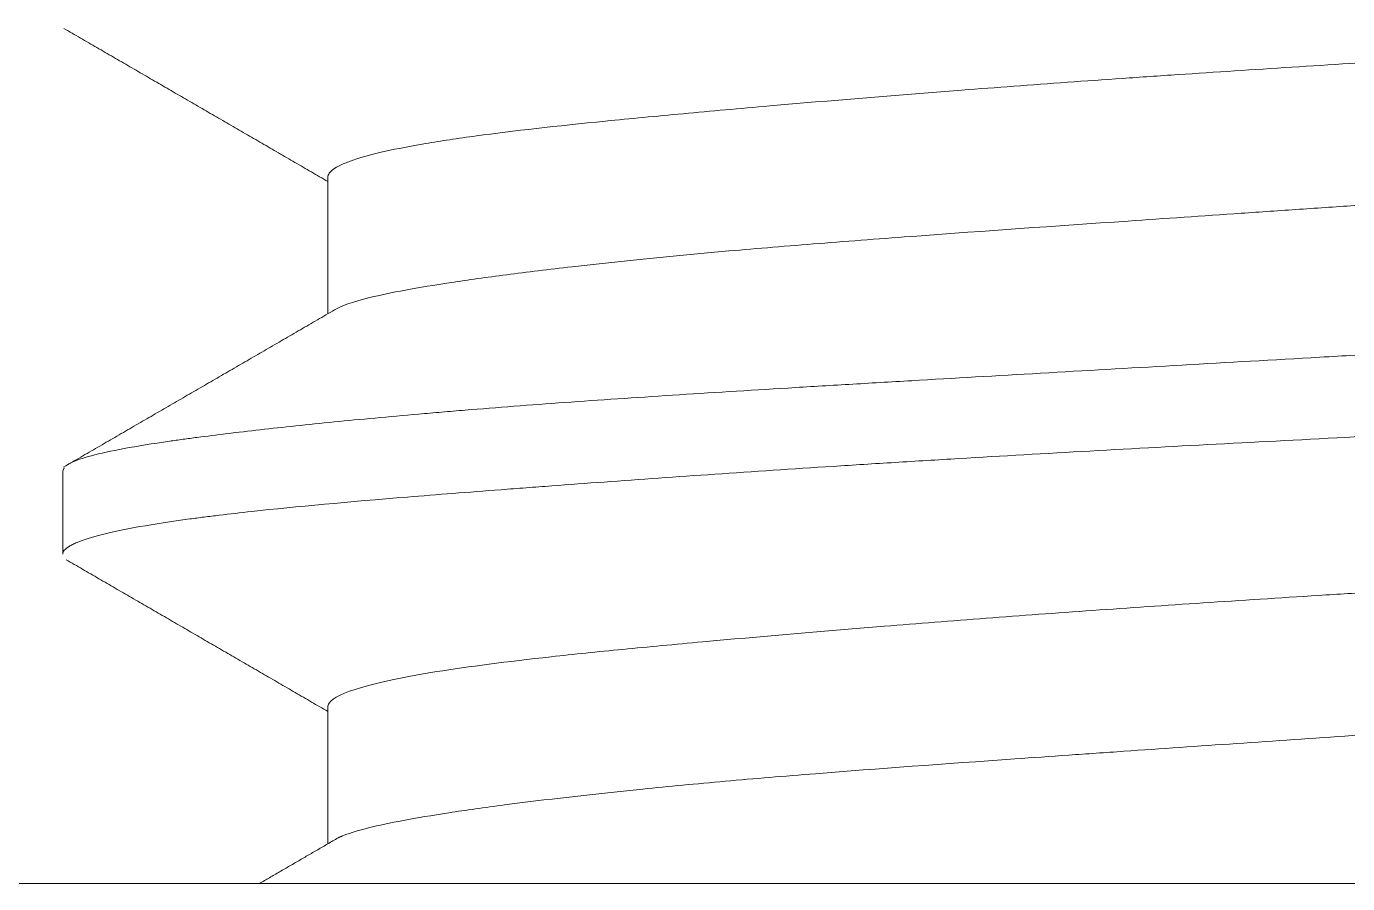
# Model space of a CAD drawing. Extents: x 8168 to 8762, y -18192 to -17772.
# Drawn here: x 8514.462 to 8516.954, y -18082.441 to -18080.823 of the extents above; entities that cross this region are included whole.
import ezdxf

# ---------------------------------------------------------------- set-up
doc = ezdxf.new("R2010")
doc.units = 0
doc.header["$MEASUREMENT"] = 0
doc.linetypes.add('HIDDEN2', pattern=[4.762499999999999, 3.175, -1.5875])
doc.layers.add('1', color=4, linetype='HIDDEN2')

msp = doc.modelspace()

# ---------------------------------------------------------------- linework, layer by layer
at = {"layer": '1', "color": 7, "linetype": 'Continuous', "lineweight": 18}
for p, q in [((8515.03029261833, -18081.10684874003, 1.042051619917939e-09), (8515.03029261833, -18081.36542913627, 1.042051619917939e-09)), ((8514.530291572273, -18081.6624104088, 1.042051619917939e-09), (8514.532759188274, -18081.65604706659, 1.042051619917939e-09)), ((8514.53029261833, -18081.66272573922, 1.042051619917939e-09), (8514.53029261833, -18081.81814668809, 1.042051619917939e-09)), ((8515.03029261833, -18082.10748423229, 1.042051619917939e-09), (8515.03029261833, -18082.36559318299, 1.042051619917939e-09)), ((8501.030292708285, -18082.44067204912, 1.042051619917939e-09), (8556.030292601143, -18082.44067204912, 1.042051619917939e-09))]:
    msp.add_line(p, q, dxfattribs=at)
for points, knots in [([(8520.017164830297, -18080.62358330482, 1.042051619917939e-09), (8520.015436756534, -18080.6246199135, 1.042051619917939e-09), (8520.01353941551, -18080.62565372232, 1.042051619917939e-09), (8519.993026020305, -18080.63590045243, 1.042051619917939e-09), (8519.961224360373, -18080.6449781917, 1.042051619917939e-09), (8519.904215803044, -18080.65675173583, 1.042051619917939e-09), (8519.891934793262, -18080.65912761755, 1.042051619917939e-09), (8519.865884728137, -18080.66388061452, 1.042051619917939e-09), (8519.852087723091, -18080.66626380404, 1.042051619917939e-09), (8519.808418019436, -18080.67344339197, 1.042051619917939e-09), (8519.744124509556, -18080.68309857453, 1.042051619917939e-09), (8519.66786078429, -18080.6929652289, 1.042051619917939e-09), (8519.606123923606, -18080.70043399065, 1.042051619917939e-09), (8519.574118988285, -18080.70418514096, 1.042051619917939e-09), (8519.540383408834, -18080.70795550539, 1.042051619917939e-09), (8519.517504341204, -18080.71047240648, 1.042051619917939e-09), (8519.505855458647, -18080.71173411425, 1.042051619917939e-09), (8519.446884611589, -18080.71802131982, 1.042051619917939e-09), (8519.397320328077, -18080.72299237221, 1.042051619917939e-09), (8519.293558789188, -18080.732733943, 1.042051619917939e-09), (8519.239360145506, -18080.73748381338, 1.042051619917939e-09), (8519.12635978824, -18080.74684978857, 1.042051619917939e-09), (8519.067558577115, -18080.75147461761, 1.042051619917939e-09), (8518.97584727513, -18080.75843536389, 1.042051619917939e-09), (8518.944691041626, -18080.760759372, 1.042051619917939e-09), (8518.89706227834, -18080.76426345256, 1.042051619917939e-09), (8518.88102055699, -18080.76543565448, 1.042051619917939e-09), (8518.848792747789, -18080.76777664327, 1.042051619917939e-09), (8518.832591805833, -18080.76894653862, 1.042051619917939e-09), (8518.68600827889, -18080.77947794729, 1.042051619917939e-09), (8518.550246090581, -18080.78888124545, 1.042051619917939e-09), (8518.338626123146, -18080.80343866877, 1.042051619917939e-09), (8518.248778811163, -18080.80959266221, 1.042051619917939e-09), (8518.15678910004, -18080.8158650736, 1.042051619917939e-09), (8518.119819430807, -18080.81838299828, 1.042051619917939e-09), (8518.101238385374, -18080.81964715034, 1.042051619917939e-09), (8518.045519118814, -18080.82343323979, 1.042051619917939e-09), (8518.008313486202, -18080.82595510664, 1.042051619917939e-09), (8517.82199254134, -18080.83854020379, 1.042051619917939e-09), (8517.672007353229, -18080.8485506778, 1.042051619917939e-09), (8517.445617759242, -18080.86297323412, 1.042051619917939e-09), (8517.369917889006, -18080.86768248718, 1.042051619917939e-09), (8517.25600977938, -18080.87472166224, 1.042051619917939e-09), (8517.218118723376, -18080.87705536943, 1.042051619917939e-09), (8517.142939207828, -18080.88168922974, 1.042051619917939e-09), (8517.105581699318, -18080.88399364605, 1.042051619917939e-09), (8516.919941152184, -18080.89549660727, 1.042051619917939e-09), (8516.775072749057, -18080.90465906418, 1.042051619917939e-09), (8516.59858281667, -18080.91653406534, 1.042051619917939e-09), (8516.56351626312, -18080.91892886046, 1.042051619917939e-09), (8516.493853875962, -18080.92376470314, 1.042051619917939e-09), (8516.459173450481, -18080.9262119303, 1.042051619917939e-09), (8516.356743716815, -18080.93356543054, 1.042051619917939e-09), (8516.29046557736, -18080.9384933455, 1.042051619917939e-09), (8516.09748396431, -18080.95334709134, 1.042051619917939e-09), (8515.976586678722, -18080.96336068031, 1.042051619917939e-09), (8515.83530871216, -18080.97571722138, 1.042051619917939e-09), (8515.807549049454, -18080.97817909087, 1.042051619917939e-09), (8515.753040974585, -18080.98307072211, 1.042051619917939e-09), (8515.726465262844, -18080.98548259529, 1.042051619917939e-09), (8515.648910435048, -18080.99262815963, 1.042051619917939e-09), (8515.600021917924, -18080.99728242576, 1.042051619917939e-09), (8515.461629690079, -18081.01115526306, 1.042051619917939e-09), (8515.38033224298, -18081.02029766205, 1.042051619917939e-09), (8515.29285276594, -18081.03216465225, 1.042051619917939e-09), (8515.276041289306, -18081.03456366064, 1.042051619917939e-09), (8515.244176364247, -18081.03936609891, 1.042051619917939e-09), (8515.229085638246, -18081.041774121, 1.042051619917939e-09), (8515.186296302525, -18081.04902743958, 1.042051619917939e-09), (8515.135854772469, -18081.05877889268, 1.042051619917939e-09), (8515.098435405622, -18081.06872577344, 1.042051619917939e-09), (8515.075299650123, -18081.07624409082, 1.042051619917939e-09), (8515.068410429838, -18081.07875960595, 1.042051619917939e-09), (8515.056300506083, -18081.08380341218, 1.042051619917939e-09), (8515.051076539554, -18081.08633359934, 1.042051619917939e-09), (8515.03797914119, -18081.09391873804, 1.042051619917939e-09), (8515.032777637633, -18081.09890614477, 1.042051619917939e-09), (8515.03043492844, -18081.1053016884, 1.042051619917939e-09), (8515.030210469577, -18081.10680982425, 1.042051619917939e-09), (8515.030317943496, -18081.10830682929, 1.042051619917939e-09)], [0, 0, 0, 0, 0.006678500259801012, 0.006678500259801012, 0.06631584399865437, 0.06631584399865437, 0.08122517993336771, 0.08122517993336771, 0.09613451586808104, 0.09613451586808104, 0.1259531877375077, 0.1557718596069344, 0.1557718596069344, 0.1706811955416477, 0.1781358635090044, 0.1781358635090044, 0.1855905314763611, 0.1855905314763611, 0.2154092033457878, 0.2154092033457878, 0.2452278752152144, 0.2452278752152144, 0.2750465470846411, 0.2750465470846411, 0.2899558830193545, 0.2899558830193545, 0.2974105509867112, 0.2974105509867112, 0.3048652189540678, 0.3048652189540678, 0.3645025626929212, 0.3645025626929212, 0.3943212345623479, 0.4017759025297045, 0.4017759025297045, 0.4092305704970612, 0.4092305704970612, 0.4241399064317745, 0.4241399064317745, 0.4837772501706142, 0.4837772501706142, 0.513595922040041, 0.513595922040041, 0.5285052579747543, 0.5285052579747543, 0.5434145939094677, 0.5434145939094677, 0.603051937648321, 0.603051937648321, 0.6179612735830343, 0.6179612735830343, 0.6328706095177477, 0.6328706095177477, 0.6626892813871743, 0.6626892813871743, 0.7223266251260276, 0.7223266251260276, 0.7372359610607411, 0.7372359610607411, 0.7521452969954544, 0.7521452969954544, 0.7819639688648811, 0.7819639688648811, 0.8416013126037344, 0.8416013126037344, 0.8565106485384477, 0.8565106485384477, 0.871419984473161, 0.871419984473161, 0.9012386563425877, 0.9310573282120146, 0.9310573282120146, 0.9459666641467278, 0.9459666641467278, 0.9608760000814411, 0.9608760000814411, 0.9906946719508678, 0.9906946719508678, 1, 1, 1, 1]), ([(8515.041535884551, -18081.35893297891, 1.042051619917939e-09), (8515.053894797104, -18081.35089581368, 1.042051619917939e-09), (8515.076428172772, -18081.34300055091, 1.042051619917939e-09), (8515.128649250035, -18081.33019621474, 1.042051619917939e-09), (8515.151069677499, -18081.32550100306, 1.042051619917939e-09), (8515.202184584918, -18081.31603486052, 1.042051619917939e-09), (8515.259594034094, -18081.30648858503, 1.042051619917939e-09), (8515.329471667494, -18081.29668892133, 1.042051619917939e-09), (8515.386626966563, -18081.28923724918, 1.042051619917939e-09), (8515.406471147116, -18081.28673665256, 1.042051619917939e-09), (8515.447771797337, -18081.28170440662, 1.042051619917939e-09), (8515.469265731192, -18081.27916884633, 1.042051619917939e-09), (8515.579710060712, -18081.26655342052, 1.042051619917939e-09), (8515.678218770796, -18081.25655503443, 1.042051619917939e-09), (8515.840806143677, -18081.24217674806, 1.042051619917939e-09), (8515.897487827826, -18081.23747381228, 1.042051619917939e-09), (8515.986320464192, -18081.23043372847, 1.042051619917939e-09), (8516.016617408204, -18081.22808573326, 1.042051619917939e-09), (8516.07828534455, -18081.2233930461, 1.042051619917939e-09), (8516.10952501389, -18081.22105813484, 1.042051619917939e-09), (8516.267710876413, -18081.20939840934, 1.042051619917939e-09), (8516.400570059095, -18081.20009494259, 1.042051619917939e-09), (8516.609156159022, -18081.18565776563, 1.042051619917939e-09), (8516.680244029334, -18081.18076958839, 1.042051619917939e-09), (8516.771110772852, -18081.17454370804, 1.042051619917939e-09), (8516.789407268821, -18081.17329129162, 1.042051619917939e-09), (8516.826039650217, -18081.17078610384, 1.042051619917939e-09), (8516.88107707094, -18081.16702578043, 1.042051619917939e-09), (8516.936378165286, -18081.16325819991, 1.042051619917939e-09), (8517.121292411186, -18081.15069082975, 1.042051619917939e-09), (8517.271055286936, -18081.14058656064, 1.042051619917939e-09), (8517.460571269055, -18081.1282399838, 1.042051619917939e-09), (8517.517600978104, -18081.12455945714, 1.042051619917939e-09), (8517.574898237168, -18081.12092951296, 1.042051619917939e-09), (8517.613156293428, -18081.11851747689, 1.042051619917939e-09), (8517.632326831763, -18081.11731484927, 1.042051619917939e-09), (8517.727840573045, -18081.1113460652, 1.042051619917939e-09), (8517.803539368742, -18081.10668800281, 1.042051619917939e-09), (8518.028547623968, -18081.09281937195, 1.042051619917939e-09), (8518.17578474431, -18081.08369926691, 1.042051619917939e-09), (8518.356287015258, -18081.07188837344, 1.042051619917939e-09), (8518.392208991536, -18081.0695068606, 1.042051619917939e-09), (8518.463688570318, -18081.06469572629, 1.042051619917939e-09), (8518.49909888057, -18081.06227586255, 1.042051619917939e-09), (8518.603790565736, -18081.05500359145, 1.042051619917939e-09), (8518.671773310847, -18081.0501213163, 1.042051619917939e-09), (8518.870409150892, -18081.03534942061, 1.042051619917939e-09), (8518.99579321364, -18081.02531609928, 1.042051619917939e-09), (8519.143479704937, -18081.01275284312, 1.042051619917939e-09), (8519.17262492594, -18081.01023492235, 1.042051619917939e-09), (8519.229459350416, -18081.00525758032, 1.042051619917939e-09), (8519.257195610993, -18081.00279434377, 1.042051619917939e-09), (8519.338396912619, -18080.99549877763, 1.042051619917939e-09), (8519.389858866063, -18080.99076988637, 1.042051619917939e-09), (8519.487511978989, -18080.98141854573, 1.042051619917939e-09), (8519.53370305003, -18080.97679519694, 1.042051619917939e-09), (8519.620759832098, -18080.96750964199, 1.042051619917939e-09), (8519.66164277471, -18080.96284537644, 1.042051619917939e-09), (8519.775920150194, -18080.94862840649, 1.042051619917939e-09), (8519.838794223866, -18080.93910778525, 1.042051619917939e-09), (8519.91395996581, -18080.92442406997, 1.042051619917939e-09), (8519.935803975115, -18080.91946738097, 1.042051619917939e-09), (8519.963675255025, -18080.91193982824, 1.042051619917939e-09), (8519.97214864552, -18080.9094155134, 1.042051619917939e-09), (8519.987432506437, -18080.90434030633, 1.042051619917939e-09), (8519.994242852297, -18080.90178731703, 1.042051619917939e-09), (8520.01999875244, -18080.89072683248, 1.042051619917939e-09), (8520.029972462115, -18080.88231426776, 1.042051619917939e-09), (8520.030290176497, -18080.87419170528, 1.042051619917939e-09)], [0, 0, 0, 0, 0.05172414573077389, 0.05172414573077389, 0.08165709348232182, 0.08165709348232182, 0.1115900412338562, 0.1415229889853905, 0.1415229889853905, 0.1564894628611576, 0.1564894628611576, 0.1714559367369384, 0.1714559367369384, 0.2313218322399934, 0.2313218322399934, 0.2612547799915414, 0.2612547799915414, 0.2762212538673085, 0.2762212538673085, 0.2911877277430757, 0.2911877277430757, 0.3510536232461444, 0.3510536232461444, 0.3809865709976787, 0.3809865709976787, 0.3884698079355623, 0.3884698079355623, 0.3959530448734458, 0.410919518749213, 0.410919518749213, 0.4707854142522816, 0.4707854142522816, 0.4857518881280488, 0.4932351250659324, 0.4932351250659324, 0.500718362003816, 0.500718362003816, 0.5306513097553504, 0.5306513097553504, 0.5905172052584325, 0.5905172052584325, 0.6054836791341998, 0.6054836791341998, 0.6204501530099669, 0.6204501530099669, 0.6503831007615012, 0.6503831007615012, 0.7102489962645834, 0.7102489962645834, 0.7252154701403506, 0.7252154701403506, 0.7401819440161178, 0.7401819440161178, 0.7701148917676521, 0.7701148917676521, 0.8000478395191863, 0.8000478395191863, 0.8299807872707208, 0.8299807872707208, 0.8898466827737894, 0.8898466827737894, 0.9197796305253374, 0.9197796305253374, 0.9347461044011044, 0.9347461044011044, 0.9497125782768716, 0.9497125782768716, 1, 1, 1, 1]), ([(8514.538774696392, -18081.65068367845, 1.042051619917939e-09), (8514.540669136439, -18081.64939254212, 1.042051619917939e-09), (8514.542877216072, -18081.64810958838, 1.042051619917939e-09), (8514.554390990044, -18081.64227221501, 1.042051619917939e-09), (8514.56734018712, -18081.63778846158, 1.042051619917939e-09), (8514.617827820617, -18081.62433143555, 1.042051619917939e-09), (8514.66691200291, -18081.61533512949, 1.042051619917939e-09), (8514.740082276268, -18081.60472744047, 1.042051619917939e-09), (8514.748474841412, -18081.60354088205, 1.042051619917939e-09), (8514.7657031022, -18081.60116289929, 1.042051619917939e-09), (8514.79220507199, -18081.59758911539, 1.042051619917939e-09), (8514.820664259883, -18081.59399197321, 1.042051619917939e-09), (8514.88015096509, -18081.58676280245, 1.042051619917939e-09), (8514.966305228927, -18081.57702826251, 1.042051619917939e-09), (8515.065954461055, -18081.56712826782, 1.042051619917939e-09), (8515.145806895467, -18081.55968233358, 1.042051619917939e-09), (8515.187013902267, -18081.55595461571, 1.042051619917939e-09), (8515.230170476654, -18081.55223198412, 1.042051619917939e-09), (8515.259379251067, -18081.54975303992, 1.042051619917939e-09), (8515.274220182546, -18081.5485135102, 1.042051619917939e-09), (8515.349305176152, -18081.54234578276, 1.042051619917939e-09), (8515.411973265253, -18081.53753597097, 1.042051619917939e-09), (8515.542348666508, -18081.52819227906, 1.042051619917939e-09), (8515.677762462783, -18081.51907635017, 1.042051619917939e-09), (8515.823163364832, -18081.51006762431, 1.042051619917939e-09), (8515.93601526827, -18081.50324318283, 1.042051619917939e-09), (8515.974267058666, -18081.50095727604, 1.042051619917939e-09), (8516.05206091343, -18081.49634797854, 1.042051619917939e-09), (8516.091654192798, -18081.49402165927, 1.042051619917939e-09), (8516.290881122308, -18081.48238122395, 1.042051619917939e-09), (8516.45571250211, -18081.47292577269, 1.042051619917939e-09), (8516.710886763103, -18081.458291933, 1.042051619917939e-09), (8516.797274326507, -18081.45334427211, 1.042051619917939e-09), (8516.928894239936, -18081.4458364989, 1.042051619917939e-09), (8516.973129841423, -18081.44331860945, 1.042051619917939e-09), (8517.062205455457, -18081.43826703009, 1.042051619917939e-09), (8517.106748223985, -18081.43575022247, 1.042051619917939e-09), (8517.240391942232, -18081.42824151964, 1.042051619917939e-09), (8517.329508223078, -18081.4232903171, 1.042051619917939e-09), (8517.507786618462, -18081.41360208449, 1.042051619917939e-09), (8517.596949985675, -18081.40888844887, 1.042051619917939e-09), (8517.775321552963, -18081.39965429673, 1.042051619917939e-09), (8517.864528870676, -18081.39511731756, 1.042051619917939e-09), (8517.998365999576, -18081.38830360715, 1.042051619917939e-09), (8518.04307057656, -18081.38602661293, 1.042051619917939e-09), (8518.131641068783, -18081.38149409595, 1.042051619917939e-09), (8518.175590751845, -18081.37923432118, 1.042051619917939e-09), (8518.393687226324, -18081.36792610378, 1.042051619917939e-09), (8518.562915788538, -18081.35882376302, 1.042051619917939e-09), (8518.80891779122, -18081.34461087517, 1.042051619917939e-09), (8518.889604368911, -18081.33978508597, 1.042051619917939e-09), (8519.008597180704, -18081.33239993689, 1.042051619917939e-09), (8519.047675044221, -18081.32992935869, 1.042051619917939e-09), (8519.124508423258, -18081.32498429638, 1.042051619917939e-09), (8519.16229240544, -18081.32250805128, 1.042051619917939e-09), (8519.34809342441, -18081.31012216698, 1.042051619917939e-09), (8519.486827529643, -18081.3001744955, 1.042051619917939e-09), (8519.647824964333, -18081.28815899972, 1.042051619917939e-09), (8519.67939892492, -18081.28578137616, 1.042051619917939e-09), (8519.741274696178, -18081.28106661876, 1.042051619917939e-09), (8519.771646477067, -18081.2787220852, 1.042051619917939e-09), (8519.860046916727, -18081.27177025766, 1.042051619917939e-09), (8519.91551000771, -18081.26723310774, 1.042051619917939e-09), (8520.071771098632, -18081.25366478993, 1.042051619917939e-09), (8520.162519087133, -18081.24465901181, 1.042051619917939e-09), (8520.258903276716, -18081.23291233593, 1.042051619917939e-09), (8520.277321292273, -18081.23053994569, 1.042051619917939e-09), (8520.30363537352, -18081.22694090728, 1.042051619917939e-09), (8520.312182352196, -18081.22573513917, 1.042051619917939e-09), (8520.328752713593, -18081.22332176729, 1.042051619917939e-09), (8520.368922550184, -18081.21727677682, 1.042051619917939e-09), (8520.402893134224, -18081.21116482934, 1.042051619917939e-09), (8520.47279250067, -18081.19637500349, 1.042051619917939e-09), (8520.503978944571, -18081.18633278647, 1.042051619917939e-09), (8520.521264938701, -18081.1751373944, 1.042051619917939e-09), (8520.522936414509, -18081.17389531635, 1.042051619917939e-09), (8520.525775867924, -18081.17141669766, 1.042051619917939e-09), (8520.526943145072, -18081.17018000962, 1.042051619917939e-09), (8520.529293438361, -18081.1670101806, 1.042051619917939e-09), (8520.530092797175, -18081.16508828836, 1.042051619917939e-09), (8520.530259616116, -18081.16319114796, 1.042051619917939e-09)], [0, 0, 0, 0, 0.008192176535201873, 0.008192176535201873, 0.03745246949609234, 0.03745246949609234, 0.09597305541785998, 0.09597305541785998, 0.1032881286580793, 0.1032881286580793, 0.1106032018982986, 0.1252333483787371, 0.1252333483787371, 0.1544936413396276, 0.1837539343005048, 0.1837539343005048, 0.1983840807809434, 0.2056991540211627, 0.2056991540211627, 0.2130142272613819, 0.2130142272613819, 0.2422745202222724, 0.2422745202222724, 0.2715348131831629, 0.3007951061440534, 0.3007951061440534, 0.3154252526244919, 0.3154252526244919, 0.3300553991049172, 0.3300553991049172, 0.3885759850266848, 0.3885759850266848, 0.4178362779875753, 0.4178362779875753, 0.4324664244680139, 0.4324664244680139, 0.4470965709484525, 0.4470965709484525, 0.476356863909343, 0.476356863909343, 0.5056171568702201, 0.5056171568702201, 0.5348774498311106, 0.5348774498311106, 0.5495075963115492, 0.5495075963115492, 0.5641377427919878, 0.5641377427919878, 0.6226583287137555, 0.6226583287137555, 0.6519186216746459, 0.6519186216746459, 0.6665487681550712, 0.6665487681550712, 0.6811789146355097, 0.6811789146355097, 0.7396995005572774, 0.7396995005572774, 0.754329647037716, 0.754329647037716, 0.7689597935181545, 0.7689597935181545, 0.798220086479045, 0.798220086479045, 0.8567406724007994, 0.8567406724007994, 0.8713708188812379, 0.8713708188812379, 0.8786858921214573, 0.8786858921214573, 0.8860009653616765, 0.9152612583225671, 0.9152612583225671, 0.9737818442443346, 0.9737818442443346, 0.981096917484554, 0.981096917484554, 0.9884119907247731, 0.9884119907247731, 1, 1, 1, 1]), ([(8520.51370442538, -18081.3352471808, 1.042051619917939e-09), (8520.509800550595, -18081.33713332706, 1.042051619917939e-09), (8520.505214066809, -18081.33900811373, 1.042051619917939e-09), (8520.474646674113, -18081.34986694424, 1.042051619917939e-09), (8520.43379417886, -18081.35875517898, 1.042051619917939e-09), (8520.362702500459, -18081.37035050604, 1.042051619917939e-09), (8520.347439842988, -18081.37269724318, 1.042051619917939e-09), (8520.315174623882, -18081.37740124155, 1.042051619917939e-09), (8520.29814902757, -18081.37976280816, 1.042051619917939e-09), (8520.244438340762, -18081.3868844898, 1.042051619917939e-09), (8520.165810834693, -18081.39648133605, 1.042051619917939e-09), (8520.027153507204, -18081.41121234863, 1.042051619917939e-09), (8519.920787348134, -18081.42119396827, 1.042051619917939e-09), (8519.835613495714, -18081.42868467716, 1.042051619917939e-09), (8519.80649598698, -18081.43116641747, 1.042051619917939e-09), (8519.746959152086, -18081.43607632025, 1.042051619917939e-09), (8519.716519702553, -18081.43850624732, 1.042051619917939e-09), (8519.623215032634, -18081.44569958618, 1.042051619917939e-09), (8519.558366608551, -18081.45034795398, 1.042051619917939e-09), (8519.423434924025, -18081.45950947011, 1.042051619917939e-09), (8519.353351878784, -18081.46402685785, 1.042051619917939e-09), (8519.244250468699, -18081.47082794003, 1.042051619917939e-09), (8519.20721954969, -18081.47309892925, 1.042051619917939e-09), (8519.131809318471, -18081.47766639132, 1.042051619917939e-09), (8519.093333354924, -18081.47996854838, 1.042051619917939e-09), (8518.899208952309, -18081.49148247304, 1.042051619917939e-09), (8518.737828921052, -18081.50076689506, 1.042051619917939e-09), (8518.486955796216, -18081.51518283494, 1.042051619917939e-09), (8518.401855027356, -18081.52006425356, 1.042051619917939e-09), (8518.271945981178, -18081.52750056839, 1.042051619917939e-09), (8518.228266070117, -18081.52999804881, 1.042051619917939e-09), (8518.162169882002, -18081.53376932898, 1.042051619917939e-09), (8518.140051265505, -18081.53503002745, 1.042051619917939e-09), (8518.095846047052, -18081.53754610209, 1.042051619917939e-09), (8518.073731947867, -18081.5388030478, 1.042051619917939e-09), (8517.874602387878, -18081.5501012731, 1.042051619917939e-09), (8517.696875245427, -18081.56006523463, 1.042051619917939e-09), (8517.429189065137, -18081.57426841507, 1.042051619917939e-09), (8517.33977678524, -18081.57888080421, 1.042051619917939e-09), (8517.2277824564, -18081.58460715638, 1.042051619917939e-09), (8517.205372117942, -18081.58575043397, 1.042051619917939e-09), (8517.160528409184, -18081.58803569026, 1.042051619917939e-09), (8517.138089143538, -18081.58917796934, 1.042051619917939e-09), (8517.071079392766, -18081.59258934449, 1.042051619917939e-09), (8517.026702991629, -18081.594848877, 1.042051619917939e-09), (8516.806280963963, -18081.60612157353, 1.042051619917939e-09), (8516.63458221116, -18081.61508531359, 1.042051619917939e-09), (8516.383944901227, -18081.62906046712, 1.042051619917939e-09), (8516.301557346402, -18081.63380210255, 1.042051619917939e-09), (8516.200066541722, -18081.63986031505, 1.042051619917939e-09), (8516.179827570142, -18081.64107939625, 1.042051619917939e-09), (8516.139698611698, -18081.64351866499, 1.042051619917939e-09), (8516.07996139189, -18081.6471831538, 1.042051619917939e-09), (8516.021578489099, -18081.65086432208, 1.042051619917939e-09), (8515.829932732964, -18081.6631652361, 1.042051619917939e-09), (8515.686031048452, -18081.67312813756, 1.042051619917939e-09), (8515.517906358047, -18081.68537095575, 1.042051619917939e-09), (8515.468356918187, -18081.68902564742, 1.042051619917939e-09), (8515.420159187412, -18081.69263576585, 1.042051619917939e-09), (8515.388330860327, -18081.69503045102, 1.042051619917939e-09), (8515.372551259054, -18081.69622330954, 1.042051619917939e-09), (8515.294776090206, -18081.70213879896, 1.042051619917939e-09), (8515.235944206097, -18081.70673130101, 1.042051619917939e-09), (8515.06931702361, -18081.72036460379, 1.042051619917939e-09), (8514.971314772487, -18081.72927814312, 1.042051619917939e-09), (8514.865360008464, -18081.74084197479, 1.042051619917939e-09), (8514.845002526776, -18081.74317448877, 1.042051619917939e-09), (8514.815739086618, -18081.74671089845, 1.042051619917939e-09), (8514.806185188138, -18081.74789747866, 1.042051619917939e-09), (8514.787580948727, -18081.75027465684, 1.042051619917939e-09), (8514.742318033479, -18081.75622828853, 1.042051619917939e-09), (8514.703209421012, -18081.76224954105, 1.042051619917939e-09), (8514.620868685271, -18081.77685941129, 1.042051619917939e-09), (8514.58124329052, -18081.78683194667, 1.042051619917939e-09), (8514.55421375824, -18081.79811118583, 1.042051619917939e-09), (8514.551456154928, -18081.79936483186, 1.042051619917939e-09), (8514.546437031298, -18081.80187145358, 1.042051619917939e-09), (8514.544173169375, -18081.80312597383, 1.042051619917939e-09), (8514.538153226556, -18081.80687361093, 1.042051619917939e-09), (8514.535169457798, -18081.809348288, 1.042051619917939e-09), (8514.531206524434, -18081.81425630603, 1.042051619917939e-09), (8514.530242153807, -18081.81668406593, 1.042051619917939e-09), (8514.530292997773, -18081.81907824854, 1.042051619917939e-09)], [0, 0, 0, 0, 0.01226401073088757, 0.01226401073088757, 0.07122624161931645, 0.07122624161931645, 0.08596679934141363, 0.08596679934141363, 0.1007073570635175, 0.1007073570635175, 0.1301884725077319, 0.1596695879519397, 0.1891507033961541, 0.1891507033961541, 0.203891261118258, 0.203891261118258, 0.2186318188403618, 0.2186318188403618, 0.2481129342845696, 0.2481129342845696, 0.277594049728784, 0.277594049728784, 0.2923346074508879, 0.2923346074508879, 0.3070751651729918, 0.3070751651729918, 0.3660373960614139, 0.3660373960614139, 0.3955185115056217, 0.3955185115056217, 0.4102590692277255, 0.4102590692277255, 0.4176293480887775, 0.4176293480887775, 0.4249996269498294, 0.4249996269498294, 0.4839618578382516, 0.4839618578382516, 0.513442973282466, 0.513442973282466, 0.520813252143518, 0.520813252143518, 0.5281835310045698, 0.5281835310045698, 0.5429240887266737, 0.5429240887266737, 0.601886319615096, 0.601886319615096, 0.6313674350593104, 0.6313674350593104, 0.6387377139203556, 0.6387377139203556, 0.6461079927814076, 0.6608485505035114, 0.6608485505035114, 0.7198107813919336, 0.7198107813919336, 0.7345513391140375, 0.7419216179750895, 0.7419216179750895, 0.7492918968361413, 0.7492918968361413, 0.7787730122803558, 0.7787730122803558, 0.8377352431687779, 0.8377352431687779, 0.8524758008908818, 0.8524758008908818, 0.8598460797519338, 0.8598460797519338, 0.8672163586129857, 0.8966974740571935, 0.8966974740571935, 0.9556597049456156, 0.9556597049456156, 0.9630299838066676, 0.9630299838066676, 0.9704002626677195, 0.9704002626677195, 0.9851408203898233, 0.9851408203898233, 1, 1, 1, 1]), ([(8520.011904076053, -18081.6264687739, 1.042051619917939e-09), (8520.009281040628, -18081.62779443514, 1.042051619917939e-09), (8520.006378937846, -18081.62911751403, 1.042051619917939e-09), (8519.997625069074, -18081.63275435388, 1.042051619917939e-09), (8519.99120236144, -18081.63506160855, 1.042051619917939e-09), (8519.954959363888, -18081.64657968012, 1.042051619917939e-09), (8519.912850353167, -18081.65575781488, 1.042051619917939e-09), (8519.843900454813, -18081.66764162722, 1.042051619917939e-09), (8519.829288573128, -18081.67003760833, 1.042051619917939e-09), (8519.798397522496, -18081.6748741603, 1.042051619917939e-09), (8519.782093440068, -18081.67731830374, 1.042051619917939e-09), (8519.730792895944, -18081.68470011928, 1.042051619917939e-09), (8519.69373699674, -18081.68964299173, 1.042051619917939e-09), (8519.574277070822, -18081.70452535475, 1.042051619917939e-09), (8519.483648213773, -18081.71453605452, 1.042051619917939e-09), (8519.356480209646, -18081.72684800814, 1.042051619917939e-09), (8519.330347084273, -18081.72929893354, 1.042051619917939e-09), (8519.276655582278, -18081.73416441125, 1.042051619917939e-09), (8519.249091613128, -18081.73657781029, 1.042051619917939e-09), (8519.165112435365, -18081.7437171105, 1.042051619917939e-09), (8519.107137815945, -18081.74836899908, 1.042051619917939e-09), (8518.927407736981, -18081.76223895868, 1.042051619917939e-09), (8518.799893460877, -18081.77138566039, 1.042051619917939e-09), (8518.64760991771, -18081.78206422382, 1.042051619917939e-09), (8518.630565878895, -18081.78325582742, 1.042051619917939e-09), (8518.596228124885, -18081.78565045685, 1.042051619917939e-09), (8518.578913446752, -18081.78685493452, 1.042051619917939e-09), (8518.526827007187, -18081.79047078745, 1.042051619917939e-09), (8518.491871129372, -18081.7928876115, 1.042051619917939e-09), (8518.386322249742, -18081.80016514973, 1.042051619917939e-09), (8518.315049466404, -18081.80505411626, 1.042051619917939e-09), (8518.098562711906, -18081.81985401998, 1.042051619917939e-09), (8517.95070417541, -18081.82991660842, 1.042051619917939e-09), (8517.780226418301, -18081.8412672706, 1.042051619917939e-09), (8517.761210366254, -18081.84252953941, 1.042051619917939e-09), (8517.723250187692, -18081.84504030281, 1.042051619917939e-09), (8517.666356450676, -18081.84878986649, 1.042051619917939e-09), (8517.6096004391, -18081.8524838618, 1.042051619917939e-09), (8517.496268110477, -18081.85977985485, 1.042051619917939e-09), (8517.420951401222, -18081.86450451591, 1.042051619917939e-09), (8517.270797936428, -18081.87382030265, 1.042051619917939e-09), (8517.195961422844, -18081.87841530345, 1.042051619917939e-09), (8517.084078670641, -18081.8853242039, 1.042051619917939e-09), (8517.028230420761, -18081.8887824925, 1.042051619917939e-09), (8516.972525218182, -18081.89226496692, 1.042051619917939e-09), (8516.935420665226, -18081.89459387905, 1.042051619917939e-09), (8516.916880002505, -18081.89576227617, 1.042051619917939e-09), (8516.751019645562, -18081.90626419831, 1.042051619917939e-09), (8516.609164093199, -18081.91562414084, 1.042051619917939e-09), (8516.404477942939, -18081.93008893368, 1.042051619917939e-09), (8516.337606875471, -18081.93497649015, 1.042051619917939e-09), (8516.239376655132, -18081.94241348412, 1.042051619917939e-09), (8516.206979824214, -18081.9449098111, 1.042051619917939e-09), (8516.142892537095, -18081.94993476787, 1.042051619917939e-09), (8516.11133373065, -18081.95245321601, 1.042051619917939e-09), (8515.956766122243, -18081.96499437655, 1.042051619917939e-09), (8515.842511193747, -18081.97494398987, 1.042051619917939e-09), (8515.684917138495, -18081.98926931854, 1.042051619917939e-09), (8515.634698887387, -18081.99395862481, 1.042051619917939e-09), (8515.56294056277, -18082.00098307182, 1.042051619917939e-09), (8515.539563814702, -18082.00332854201, 1.042051619917939e-09), (8515.494427848738, -18082.00799286722, 1.042051619917939e-09), (8515.472637103883, -18082.01031450227, 1.042051619917939e-09), (8515.367503998275, -18082.02191149745, 1.042051619917939e-09), (8515.295532222328, -18082.03117559196, 1.042051619917939e-09), (8515.205647716255, -18082.04556546985, 1.042051619917939e-09), (8515.178716081618, -18082.0504400141, 1.042051619917939e-09), (8515.131117121135, -18082.06037925995, 1.042051619917939e-09), (8515.110799334201, -18082.06537172086, 1.042051619917939e-09), (8515.060040561497, -18082.08037581127, 1.042051619917939e-09), (8515.039666464112, -18082.09044114772, 1.042051619917939e-09), (8515.031132084738, -18082.10276106781, 1.042051619917939e-09), (8515.030278418732, -18082.10521058098, 1.042051619917939e-09), (8515.030294523312, -18082.10793014515, 1.042051619917939e-09), (8515.030308863457, -18082.10822144099, 1.042051619917939e-09), (8515.030335798629, -18082.10851245838, 1.042051619917939e-09)], [0, 0, 0, 0, 0.008516483999056947, 0.008516483999056947, 0.0235116804394728, 0.0235116804394728, 0.08349246620113623, 0.08349246620113623, 0.09848766264155209, 0.09848766264155209, 0.1134828590819679, 0.1134828590819679, 0.1434732519627997, 0.1434732519627997, 0.2034540377244631, 0.2034540377244631, 0.218449234164879, 0.218449234164879, 0.2334444306052948, 0.2334444306052948, 0.2634348234861265, 0.2634348234861265, 0.3234156092477899, 0.3234156092477899, 0.3309132074679979, 0.3309132074679979, 0.3384108056882058, 0.3384108056882058, 0.3534060021286217, 0.3534060021286217, 0.3833963950094534, 0.3833963950094534, 0.4433771807711168, 0.4433771807711168, 0.4508747789913247, 0.4508747789913247, 0.4583723772115327, 0.4733675736519485, 0.4733675736519485, 0.5033579665327802, 0.5033579665327802, 0.533348359413612, 0.533348359413612, 0.5483435558540278, 0.5558411540742357, 0.5558411540742357, 0.5633387522944436, 0.5633387522944436, 0.6233195380561071, 0.6233195380561071, 0.6533099309369388, 0.6533099309369388, 0.6683051273773547, 0.6683051273773547, 0.6833003238177705, 0.6833003238177705, 0.7432811095794203, 0.7432811095794203, 0.773271502460252, 0.773271502460252, 0.7882666989006679, 0.7882666989006679, 0.8032618953410837, 0.8032618953410837, 0.8632426811027473, 0.8632426811027473, 0.8932330739835789, 0.8932330739835789, 0.9232234668644106, 0.9232234668644106, 0.983204252626074, 0.983204252626074, 0.9981994490664898, 0.9981994490664898, 1, 1, 1, 1]), ([(8515.048550054107, -18082.35494118203, 1.042051619917939e-09), (8515.052244714501, -18082.35306708421, 1.042051619917939e-09), (8515.056490686726, -18082.35120237672, 1.042051619917939e-09), (8515.085186865543, -18082.34005955613, 1.042051619917939e-09), (8515.122472265055, -18082.33090875932, 1.042051619917939e-09), (8515.198063765427, -18082.31674814381, 1.042051619917939e-09), (8515.226558103492, -18082.31196004779, 1.042051619917939e-09), (8515.274382149064, -18082.30463511722, 1.042051619917939e-09), (8515.291206818323, -18082.30216542007, 1.042051619917939e-09), (8515.326230948793, -18082.29722478675, 1.042051619917939e-09), (8515.34446117331, -18082.29474876235, 1.042051619917939e-09), (8515.439142913301, -18082.28234098481, 1.042051619917939e-09), (8515.526098219818, -18082.27230333474, 1.042051619917939e-09), (8515.648747761334, -18082.25986668588, 1.042051619917939e-09), (8515.673980935919, -18082.25738630257, 1.042051619917939e-09), (8515.725874899585, -18082.25245139438, 1.042051619917939e-09), (8515.752572463874, -18082.24999426403, 1.042051619917939e-09), (8515.834612555213, -18082.24269996498, 1.042051619917939e-09), (8515.89135567302, -18082.23797653734, 1.042051619917939e-09), (8516.067527647538, -18082.223967155, 1.042051619917939e-09), (8516.19285145564, -18082.21482746549, 1.042051619917939e-09), (8516.359414004239, -18082.20303579569, 1.042051619917939e-09), (8516.393225743168, -18082.20066027235, 1.042051619917939e-09), (8516.444705335898, -18082.19706307104, 1.042051619917939e-09), (8516.462014871628, -18082.19585679514, 1.042051619917939e-09), (8516.496747724992, -18082.19344172601, 1.042051619917939e-09), (8516.514174117403, -18082.19223270775, 1.042051619917939e-09), (8516.601602679822, -18082.18617808341, 1.042051619917939e-09), (8516.67249264356, -18082.18130228833, 1.042051619917939e-09), (8516.887929603809, -18082.16653674803, 1.042051619917939e-09), (8517.035219525405, -18082.15649021258, 1.042051619917939e-09), (8517.205152445302, -18082.14509385071, 1.042051619917939e-09), (8517.224093167972, -18082.14382667556, 1.042051619917939e-09), (8517.262094472304, -18082.14129165161, 1.042051619917939e-09), (8517.28117195964, -18082.14002269119, 1.042051619917939e-09), (8517.33830189728, -18082.13623557956, 1.042051619917939e-09), (8517.376332286325, -18082.13373174995, 1.042051619917939e-09), (8517.490258921029, -18082.12629947994, 1.042051619917939e-09), (8517.565992045964, -18082.12146710274, 1.042051619917939e-09), (8517.792546221044, -18082.10728998298, 1.042051619917939e-09), (8517.942722313064, -18082.09818135428, 1.042051619917939e-09), (8518.110622487011, -18082.08766441411, 1.042051619917939e-09), (8518.129260676043, -18082.08649249525, 1.042051619917939e-09), (8518.166314423417, -18082.08415197899, 1.042051619917939e-09), (8518.221633993879, -18082.08064166852, 1.042051619917939e-09), (8518.276178076387, -18082.07712516006, 1.042051619917939e-09), (8518.384246517528, -18082.07006742085, 1.042051619917939e-09), (8518.525622482086, -18082.06058882663, 1.042051619917939e-09), (8518.661620280323, -18082.050858228, 1.042051619917939e-09), (8518.761573271977, -18082.04345040283, 1.042051619917939e-09), (8518.794549536218, -18082.04096309193, 1.042051619917939e-09), (8518.859808130223, -18082.03595328943, 1.042051619917939e-09), (8518.892166203708, -18082.03342465089, 1.042051619917939e-09), (8519.050760793412, -18082.02081600906, 1.042051619917939e-09), (8519.168154906047, -18082.01077103071, 1.042051619917939e-09), (8519.330489640195, -18081.99621959489, 1.042051619917939e-09), (8519.382294561756, -18081.99147407715, 1.042051619917939e-09), (8519.456461100048, -18081.98440009282, 1.042051619917939e-09), (8519.480593359212, -18081.98204891491, 1.042051619917939e-09), (8519.52764617162, -18081.97734147347, 1.042051619917939e-09), (8519.550385196522, -18081.97500330687, 1.042051619917939e-09), (8519.660220156715, -18081.96334469999, 1.042051619917939e-09), (8519.7358287166, -18081.95409792529, 1.042051619917939e-09), (8519.83116052131, -18081.93976667967, 1.042051619917939e-09), (8519.859906208441, -18081.93491727658, 1.042051619917939e-09), (8519.898346411293, -18081.92750115692, 1.042051619917939e-09), (8519.910387420945, -18081.92500272503, 1.042051619917939e-09), (8519.93265806934, -18081.92000851264, 1.042051619917939e-09), (8519.942921295089, -18081.91750673144, 1.042051619917939e-09), (8519.989948303599, -18081.9049784277, 1.042051619917939e-09), (8520.013950519853, -18081.89487098033, 1.042051619917939e-09), (8520.026984528417, -18081.8824272227, 1.042051619917939e-09), (8520.029612159135, -18081.87871050871, 1.042051619917939e-09), (8520.030286892037, -18081.87503315756, 1.042051619917939e-09), (8520.03029255529, -18081.87380294245, 1.042051619917939e-09), (8520.03029258615, -18081.87379318343, 1.042051619917939e-09), (8520.030292602944, -18081.87378342466, 1.042051619917939e-09)], [0, 0, 0, 0, 0.01206555177346375, 0.01206555177346375, 0.07239374396619709, 0.07239374396619709, 0.1025578400625638, 0.1025578400625638, 0.1176398881107471, 0.1176398881107471, 0.1327219361589304, 0.1327219361589304, 0.1930501283516638, 0.1930501283516638, 0.2081321763998471, 0.2081321763998471, 0.2232142244480304, 0.2232142244480304, 0.2533783205444108, 0.2533783205444108, 0.3137065127371305, 0.3137065127371305, 0.3287885607853275, 0.3287885607853275, 0.3363295848094192, 0.3363295848094192, 0.3438706088335108, 0.3438706088335108, 0.3740347049298775, 0.3740347049298775, 0.4343628971226109, 0.4343628971226109, 0.4419039211467025, 0.4419039211467025, 0.4494449451707943, 0.4494449451707943, 0.4645269932189775, 0.4645269932189775, 0.4946910893153579, 0.4946910893153579, 0.5550192815080776, 0.5550192815080776, 0.5625603055321692, 0.5625603055321692, 0.5701013295562609, 0.5851833776044579, 0.5851833776044579, 0.6153474737008247, 0.6455115697971913, 0.6455115697971913, 0.6605936178453747, 0.6605936178453747, 0.675675665893558, 0.675675665893558, 0.7360038580862912, 0.7360038580862912, 0.7661679541826579, 0.7661679541826579, 0.7812500022308414, 0.7812500022308414, 0.7963320502790247, 0.7963320502790247, 0.856660242471758, 0.856660242471758, 0.8868243385681246, 0.8868243385681246, 0.9019063866163081, 0.9019063866163081, 0.9169884346644913, 0.9169884346644913, 0.9773166268572246, 0.9773166268572246, 0.992398674905408, 0.9999396989294996, 0.9999396989294996, 1, 1, 1, 1])]:
    msp.add_open_spline(points, degree=3, knots=knots, dxfattribs=at)
for points in [[(8514.532478816884, -18080.82710580786, 1.042051619917939e-09), (8514.781377390904, -18080.97141038987, 1.042051619917939e-09), (8515.030292287503, -18081.11594092731, 1.042051619917939e-09)], [(8515.046737202843, -18081.35588691258, 1.042051619917939e-09), (8514.789311746365, -18081.50536188438, 1.042051619917939e-09), (8514.531902298018, -18081.65460913339, 1.042051619917939e-09)], [(8514.536600349917, -18081.82949915798, 1.042051619917939e-09), (8514.783555131682, -18081.97264547486, 1.042051619917939e-09), (8515.030294022694, -18082.11594597706, 1.042051619917939e-09)], [(8515.054256290494, -18082.35168101896, 1.042051619917939e-09), (8514.977650144443, -18082.39618656982, 1.042051619917939e-09), (8514.901021428563, -18082.44067204912, 1.042051619917939e-09)]]:
    msp.add_open_spline(points, degree=2, dxfattribs=at)

doc.saveas('drawing.dxf')
